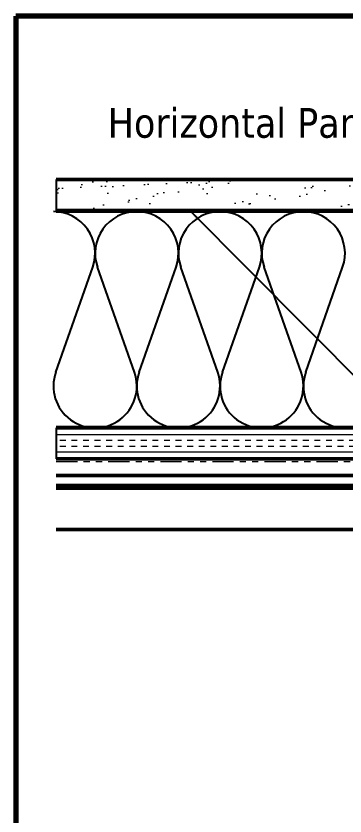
# Model space of a CAD drawing. Header units: inches. Extents: x 0.6 to 33.4, y 0.6 to 21.4.
# Drawn here: x 0.6 to 5.93, y 8.45 to 21.4 of the extents above; entities that cross this region are included whole.
import ezdxf

# ---------------------------------------------------------------- set-up
doc = ezdxf.new("R2010")
doc.units = ezdxf.units.IN
doc.header["$LTSCALE"] = 2
doc.header["$MEASUREMENT"] = 0
doc.linetypes.add('DOUBLE_DASH_CHAIN', pattern=[1.2403, 0.6614, -0.0827, 0.1654, -0.0827, 0.1654, -0.0827])
for name, color, linetype, lineweight in [('Border (ANSI)', 7, 'Continuous', 70), ('Hatch (ANSI)', 7, 'Continuous', 18), ('Sketch Geometry (ANSI)', 7, 'Continuous', 25), ('Symbol (ANSI)', 7, 'Continuous', 25), ('Visible (ANSI)', 7, 'Continuous', 50)]:
    doc.layers.add(name, color=color, linetype=linetype, lineweight=lineweight)
doc.styles.add('Note Text (ANSI)', font='tahoma.ttf')
doc.dimstyles.new('Default (ANSI)$7', dxfattribs={"dimscale": 2, "dimtxt": 0.12, "dimasz": 0.098425, "dimexe": 0.125, "dimexo": 0.0625, "dimgap": 0.031496, "dimtad": 0, "dimtih": 1, "dimtoh": 1, "dimrnd": 1e-08, "dimzin": 4, "dimdsep": 46, "dimtxsty": 'Note Text (ANSI)', "dimcen": 0.09, "dimdle": 0.393701, "dimclrd": 256, "dimclre": 256, "dimclrt": 256, "dimadec": 0, "dimazin": 1, "dimtfac": 1, "dimtofl": 0, "dimtmove": 0, "dimatfit": 3, "dimfxl": 0, "dimtolj": 1, "dimtzin": 4, "dimlwd": -1, "dimlwe": -1, "dimarcsym": 0})

# ---------------------------------------------------------------- blocks, each defined once
blk = doc.blocks.new('Borders ATAS A Border')
at = {"layer": 'Border (ANSI)'}
for p, q in [((0.3, 10.7), (0.3, 0.3)), ((16.7, 10.7), (0.3, 10.7))]:
    blk.add_line(p, q, dxfattribs=at)

msp = doc.modelspace()

# ---------------------------------------------------------------- hatches: boundary and pattern name
at = {"layer": 'Hatch (ANSI)', "true_color": 0x804000}
h = msp.add_hatch(dxfattribs=at)
h.set_pattern_fill('AR-SAND', color=36, scale=0.25, angle=45, style=0)
h.paths.add_polyline_path([(1.25303, 18.25166), (1.25303, 18.75166), (13.51762, 18.75166), (13.51762, 18.25166)])
h = msp.add_hatch(dxfattribs=at)
h.set_pattern_fill('INSUL', color=36, scale=0.75, style=0)
h.paths.add_polyline_path([(1.25303, 14.23166), (1.25303, 14.73166), (13.51762, 14.73166), (13.51762, 14.23166)])

# ---------------------------------------------------------------- linework, layer by layer
at = {"layer": 'Sketch Geometry (ANSI)'}
for p, q in [((1.25303, 18.75166), (1.25303, 18.25166)), ((1.25303, 14.73166), (1.25303, 14.23166))]:
    msp.add_line(p, q, dxfattribs=at)
at = {"layer": 'Sketch Geometry (ANSI)', "color": 150, "true_color": 0x0080ff}
for p, q in [((1.24584, 15.63258), (1.8444, 17.33475)), ((2.5194, 15.63258), (1.92084, 17.33475)), ((2.59584, 15.63258), (3.1944, 17.33475)), ((3.8694, 15.63258), (3.27084, 17.33475)), ((3.94584, 15.63258), (4.5444, 17.33475)), ((5.2194, 15.63258), (4.62084, 17.33475)), ((5.29584, 15.63258), (5.8944, 17.33475))]:
    msp.add_line(p, q, dxfattribs=at)
for centre, start, end in [((1.20762, 17.55866), 340.626098, 90), ((2.55762, 17.55866), 90, 199.373902), ((2.55762, 17.55866), 340.626098, 90), ((3.90762, 17.55866), 90, 199.373902), ((3.90762, 17.55866), 340.626098, 90), ((5.25762, 17.55866), 90, 199.373902), ((5.25762, 17.55866), 340.626098, 90), ((1.88262, 15.40866), 160.626098, 19.373902), ((3.23262, 15.40866), 160.626098, 19.373902), ((4.58262, 15.40866), 160.626098, 19.373902), ((5.93262, 15.40866), 160.626098, 19.373902)]:
    msp.add_arc(centre, 0.675, start, end, dxfattribs=at)
at = {"layer": 'Visible (ANSI)', "color": 36, "true_color": 0x804000}
for p, q in [((1.25303, 18.75166), (13.51762, 18.75166)), ((13.51762, 18.25166), (1.25303, 18.25166)), ((1.25303, 14.73166), (13.51762, 14.73166)), ((13.51762, 14.23166), (1.25303, 14.23166))]:
    msp.add_line(p, q, dxfattribs=at)
at = {"layer": 'Visible (ANSI)', "color": 150, "true_color": 0x0080ff}
for p, q in [((1.25303, 18.24166), (12.00762, 18.24166)), ((12.00762, 14.74166), (1.25303, 14.74166))]:
    msp.add_line(p, q, dxfattribs=at)
at = {"layer": 'Visible (ANSI)', "color": 30, "linetype": 'DOUBLE_DASH_CHAIN', "lineweight": 18, "ltscale": 0.259754, "true_color": 0xff8000}
for p, q in [((13.49562, 14.22166), (1.25303, 14.22166)), ((1.25303, 14.18966), (13.49562, 14.18966))]:
    msp.add_line(p, q, dxfattribs=at)
at = {"layer": 'Visible (ANSI)', "color": 5, "true_color": 0x0000ff}
for p, q in [((13.35962, 13.96166), (1.25303, 13.96166)), ((1.25303, 13.80082), (13.39162, 13.80082)), ((13.39162, 13.7598), (1.25303, 13.7598)), ((1.25303, 13.08666), (13.35962, 13.08666))]:
    msp.add_line(p, q, dxfattribs=at)

# ---------------------------------------------------------------- block references
at = {"xscale": 2, "yscale": 2, "zscale": 2}
msp.add_blockref('Borders ATAS A Border', (0, 0), dxfattribs=at)

# ---------------------------------------------------------------- texts
at = {"layer": 'Symbol (ANSI)', "insert": (2.08647, 19.91017), "char_height": 0.48, "width": 8.0020747, "attachment_point": 1, "style": 'Note Text (ANSI)'}
msp.add_mtext('{\\fTahoma|b0|i0;\\H0.4800;Horizontal Panel - Alternate}', dxfattribs=at)

# ---------------------------------------------------------------- leaders
at = {"layer": 'Symbol (ANSI)', "annotation_type": 0, "has_hookline": 1, "hookline_direction": 0, "text_width": 1.98995}
msp.add_leader([(3.41674, 18.25166), (15.4623, 6.14311), (15.65915, 6.14311)], dimstyle='Default (ANSI)$7', override={"dimtad": 0}, dxfattribs=at)

doc.saveas('drawing.dxf')
